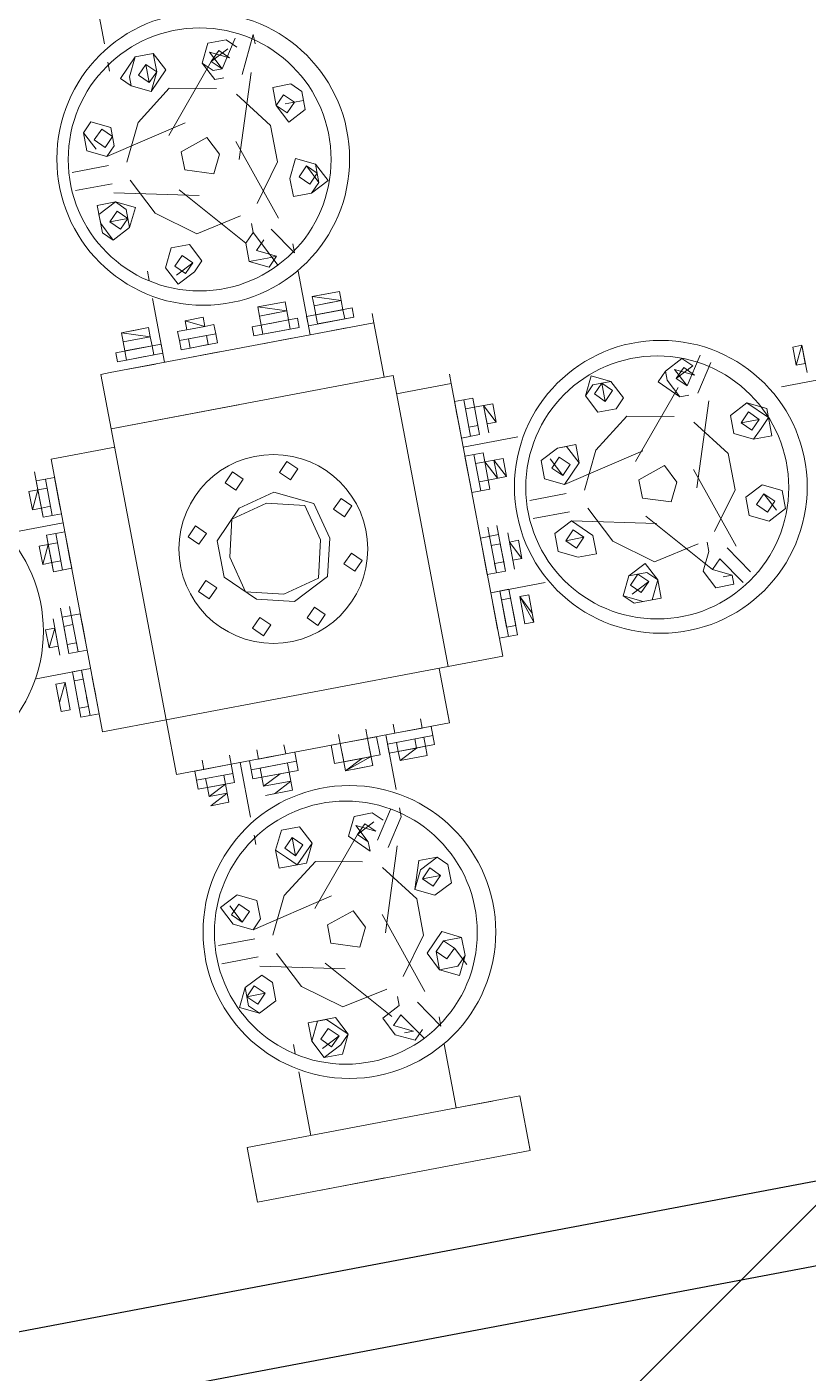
# Model space of a CAD drawing. Extents: x 407440 to 411585, y 6041728 to 6045069.
# Drawn here: x 410528.33 to 410533.18, y 6044318.08 to 6044326.43 of the extents above; entities that cross this region are included whole.
import ezdxf

# ---------------------------------------------------------------- set-up
doc = ezdxf.new("R2010")
doc.units = 0
doc.header["$LTSCALE"] = 5
doc.linetypes.add('foc-TIELINE', pattern=[1.875, 1.25, -0.625])
for name, color, linetype in [('P-BUFFER-PURPLE', 187, 'foc-TIELINE'), ('P-PROPOSED-EXISTING-H', 59, 'Continuous'), ('T-TIE', 201, 'foc-TIELINE')]:
    doc.layers.add(name, color=color, linetype=linetype)

# ---------------------------------------------------------------- blocks, each defined once
blk = doc.blocks.new('P-RIG-877')
at = {"layer": 'T-TIE', "linetype": 'ByBlock', "lineweight": 25}
for points in [[(-6.7507, 12.5829), (-6.0503, 12.5829), (-6.0503, 7.7036), (-6.0389, 7.7036), (-6.1192, 7.6806)], [(-6.7047, 12.5829), (-6.7047, 12.491), (-6.1537, 12.491), (-6.1537, 7.7495), (-6.0503, 7.7495)]]:
    blk.add_lwpolyline(points, dxfattribs=at)
at = {"layer": 'T-TIE', "linetype": 'ByBlock', "lineweight": 5}
for points in [[(-7.1295, 10.8608), (-7.1295, 10.9297)], [(-7.1755, 10.8952), (-7.1755, 10.8837), (-7.1525, 10.8837), (-7.1755, 10.8952), (-7.1525, 10.8952), (-7.1755, 10.8952), (-7.141, 10.8952)], [(-7.1525, 10.8837), (-7.1525, 10.8952)], [(-7.0032, 10.8378), (-7.0147, 10.8148), (-7.0032, 10.8378)], [(-7.0951, 10.8263), (-7.0951, 10.8034)], [(-6.9803, 10.8263), (-7.0032, 10.8148)], [(-7.1181, 10.8148), (-7.1066, 10.7919), (-7.1181, 10.8148)], [(-7.0836, 10.7919), (-7.0721, 10.8148), (-7.0836, 10.7919)], [(-7.1066, 10.7919), (-7.0836, 10.7919), (-7.1066, 10.7919)], [(-7.1869, 10.7689), (-7.1525, 10.746)], [(-7.1755, 10.7804), (-7.141, 10.7574)], [(-7.1295, 10.7689), (-7.0262, 10.7345)], [(-6.9688, 10.746), (-7.0147, 10.7804), (-7.0606, 10.7804), (-7.1066, 10.746)], [(-7.0492, 10.7345), (-6.9458, 10.7689)], [(-6.9114, 10.7804), (-6.9458, 10.7574)], [(-6.8999, 10.7689), (-6.9344, 10.746)], [(-7.1755, 10.7574), (-7.1869, 10.746), (-7.1755, 10.7574)], [(-7.1755, 10.7574), (-7.164, 10.7345)], [(-6.9114, 10.746), (-6.9114, 10.7574), (-6.8999, 10.7574), (-6.8999, 10.7345), (-6.8999, 10.7574)], [(-7.1869, 10.746), (-7.1755, 10.723), (-7.1869, 10.746)], [(-7.141, 10.7345), (-7.141, 10.746)], [(-7.0721, 10.6656), (-7.1525, 10.7345)], [(-7.1181, 10.723), (-7.1295, 10.6656), (-7.0951, 10.6197), (-7.0492, 10.5967)], [(-7.0262, 10.5967), (-6.9803, 10.6197), (-6.9458, 10.6656), (-6.9573, 10.723)], [(-6.9229, 10.7345), (-7.0032, 10.6656)], [(-6.9458, 10.7345), (-6.9573, 10.7345)], [(-7.0606, 10.5738), (-7.0836, 10.6771)], [(-6.9918, 10.6771), (-7.0147, 10.5738)], [(-7.1525, 10.6656), (-7.1755, 10.6541), (-7.1525, 10.6656)], [(-7.141, 10.6541), (-7.1525, 10.6656), (-7.141, 10.6541)], [(-7.141, 10.6312), (-7.141, 10.6541), (-7.141, 10.6312)], [(-6.9114, 10.6312), (-6.9229, 10.6541)], [(-7.1755, 10.6426), (-7.1525, 10.6426)], [(-7.0606, 10.5738), (-7.0836, 10.5967), (-7.0606, 10.5738)], [(-6.9918, 10.5967), (-7.0147, 10.5738), (-6.9918, 10.5967)], [(-6.9688, 10.5967), (-6.9918, 10.5967), (-6.9688, 10.5967)], [(-6.9918, 10.5623), (-6.9918, 10.5852)], [(-7.1066, 10.5738), (-7.0951, 10.5508), (-7.1066, 10.5738)], [(-7.0951, 10.5623), (-7.0721, 10.5738)], [(-7.0721, 10.5508), (-7.0606, 10.5738), (-7.0721, 10.5508)], [(-7.0492, 10.5278), (-7.0492, 10.5738)], [(-7.0262, 10.5278), (-7.0262, 10.5738)], [(-7.0951, 10.5508), (-7.0721, 10.5508), (-7.0951, 10.5508)], [(-7.1295, 10.4589), (-7.1295, 10.5278)], [(-6.8884, 10.4589), (-6.8884, 10.4819), (-6.9458, 10.4819), (-6.9458, 10.4589), (-6.9458, 10.5278)], [(-7.1525, 10.5049), (-7.1525, 10.4934), (-7.1755, 10.4934), (-7.1755, 10.4819), (-7.1525, 10.4819), (-7.141, 10.4819), (-7.141, 10.4589), (-7.1869, 10.4589), (-7.1869, 10.4819)], [(-7.141, 10.4934), (-7.1755, 10.4934), (-7.1525, 10.4934), (-7.1755, 10.4934), (-7.1525, 10.4934), (-7.1755, 10.4934), (-7.1525, 10.5049), (-7.1755, 10.5049), (-7.1755, 10.4934), (-7.1525, 10.4934)], [(-7.0836, 10.5049), (-7.1066, 10.5049), (-7.1066, 10.4819), (-7.0836, 10.4934), (-7.1066, 10.4934), (-7.0836, 10.4934), (-7.1066, 10.4934), (-7.0836, 10.5049), (-7.0836, 10.4819), (-7.1066, 10.4819), (-7.1181, 10.4819), (-7.0721, 10.4819), (-7.1066, 10.4819), (-7.1066, 10.4704)], [(-6.9229, 10.4934), (-6.8999, 10.4934), (-6.8999, 10.5049), (-6.9344, 10.5049), (-6.9344, 10.4934), (-6.8999, 10.4934), (-6.9344, 10.4934), (-6.8999, 10.4934)], [(-6.9114, 10.5049), (-6.9344, 10.4934), (-6.8999, 10.4934), (-6.9344, 10.4934), (-6.8999, 10.5049)], [(-7.0836, 10.4934), (-7.1066, 10.4934), (-7.0836, 10.4934)], [(-6.9688, 10.4934), (-7.0147, 10.4934)], [(-7.1755, 10.4819), (-7.1755, 10.4704), (-7.1869, 10.4704)], [(-7.1869, 10.4704), (-7.141, 10.4704), (-7.1869, 10.4704)], [(-7.141, 10.4704), (-7.1525, 10.4704), (-7.1525, 10.4819)], [(-7.0836, 10.4704), (-7.0836, 10.4819), (-7.0721, 10.4819), (-7.0721, 10.4589), (-7.1181, 10.4589), (-7.1181, 10.4819)], [(-7.1181, 10.4704), (-7.0721, 10.4704), (-7.1181, 10.4704)], [(-7.0721, 10.4819), (-7.1066, 10.4819)], [(-7.0262, 10.4704), (-7.0147, 10.4704), (-6.9688, 10.4704), (-6.9803, 10.4704), (-6.9803, 10.4819)], [(-7.0262, 10.4819), (-7.0147, 10.4819), (-6.9688, 10.4819), (-6.9803, 10.4819), (-7.0032, 10.4819), (-7.0032, 10.4704)], [(-7.0147, 10.4704), (-6.9688, 10.4704)], [(-6.9458, 10.4704), (-6.9344, 10.4704), (-6.9344, 10.4819), (-6.8999, 10.4819), (-6.9114, 10.4819), (-6.9344, 10.4819), (-6.9458, 10.4819)], [(-6.8884, 10.4704), (-6.9458, 10.4704), (-6.8999, 10.4704), (-6.9114, 10.4704)], [(-6.8999, 10.4819), (-6.8999, 10.4704)], [(-7.2099, 10.3901), (-7.2099, 10.4589), (-7.2214, 10.4589)], [(-7.2099, 10.4589), (-6.8655, 10.4589), (-6.8655, 10.3901)], [(-7.1755, 10.4589), (-7.1525, 10.4589)], [(-7.1181, 10.4589), (-7.1066, 10.4589), (-7.0836, 10.4589), (-7.0721, 10.4589)], [(-7.0032, 10.4589), (-6.9803, 10.4589)], [(-6.8999, 10.4589), (-6.9344, 10.4589), (-6.9114, 10.4589)], [(-7.2099, 10.0342), (-7.2099, 9.9538), (-6.877, 9.9538), (-6.8655, 9.9538), (-6.8655, 10.0342), (-6.8655, 10.3901), (-7.2329, 10.3901), (-7.2329, 10.0342)], [(-7.2329, 10.1949), (-7.2329, 10.0342), (-7.2329, 10.3901)], [(-7.3017, 10.3786), (-7.3132, 10.3786)], [(-6.8081, 10.3786), (-6.7966, 10.3786), (-6.7966, 10.0342), (-6.8655, 10.0342), (-7.2329, 10.0342), (-7.3017, 10.0342), (-7.3017, 10.0456), (-7.3017, 10.3786), (-7.2329, 10.3786)], [(-6.8655, 10.3786), (-6.7966, 10.3786)], [(-6.2685, 10.3786), (-6.257, 10.3786), (-6.257, 10.0342), (-6.3259, 10.0342), (-6.3259, 10.3786), (-6.257, 10.3786)], [(-7.4854, 10.3441), (-7.474, 10.3327), (-7.4854, 10.3556), (-7.5084, 10.3441), (-7.4854, 10.3441), (-7.5084, 10.3327)], [(-7.3132, 10.3556), (-7.3247, 10.3556), (-7.3247, 10.2982), (-7.3132, 10.2982), (-7.3132, 10.3556), (-7.3132, 10.3097), (-7.3247, 10.3097), (-7.3247, 10.3441), (-7.3132, 10.3441)], [(-6.7966, 10.3556), (-6.7736, 10.3556), (-6.7736, 10.2982), (-6.7966, 10.2982), (-6.7277, 10.2982)], [(-6.7851, 10.2982), (-6.7851, 10.3556)], [(-7.6002, 10.3441), (-7.6117, 10.3327), (-7.6002, 10.3441)], [(-7.5773, 10.3441), (-7.6002, 10.3441), (-7.5773, 10.3441)], [(-7.5888, 10.3441), (-7.5888, 10.3212)], [(-7.5658, 10.3212), (-7.5773, 10.3441), (-7.5658, 10.3212)], [(-7.5084, 10.3441), (-7.5199, 10.3212), (-7.5084, 10.3441)], [(-7.3362, 10.3327), (-7.3362, 10.3097), (-7.3362, 10.3441), (-7.3362, 10.3097), (-7.3362, 10.3441), (-7.3477, 10.3097), (-7.3477, 10.3441), (-7.3477, 10.3212)], [(-7.3477, 10.3441), (-7.3362, 10.3441), (-7.3247, 10.3441)], [(-7.3132, 10.3212), (-7.3132, 10.3441), (-7.3247, 10.3441), (-7.3247, 10.3212)], [(-7.3017, 10.3097), (-7.3017, 10.3441)], [(-6.8081, 10.3097), (-6.7966, 10.3097), (-6.7966, 10.3441), (-6.8081, 10.3441)], [(-6.7851, 10.3327), (-6.7736, 10.3327), (-6.7736, 10.3441), (-6.7851, 10.3441), (-6.7851, 10.3097), (-6.7736, 10.3097), (-6.7736, 10.3327), (-6.7622, 10.3097), (-6.7622, 10.3441), (-6.7622, 10.3097), (-6.7622, 10.3441), (-6.7622, 10.3097)], [(-6.7622, 10.3441), (-6.7622, 10.3097), (-6.7736, 10.3097), (-6.7851, 10.3097)], [(-6.7736, 10.3441), (-6.7736, 10.3097), (-6.7736, 10.3441)], [(-6.7622, 10.3441), (-6.7736, 10.3441), (-6.7622, 10.3441)], [(-6.7622, 10.3097), (-6.7622, 10.3441), (-6.7622, 10.3097)], [(-6.5096, 10.3441), (-6.5325, 10.3441), (-6.5096, 10.3441)], [(-6.4981, 10.3441), (-6.5211, 10.3327)], [(-6.3259, 10.3097), (-6.3259, 10.3441)], [(-7.6117, 10.3327), (-7.6117, 10.3097), (-7.6117, 10.3327)], [(-7.5888, 10.3097), (-7.5658, 10.3212), (-7.5888, 10.3097)], [(-7.5199, 10.3212), (-7.4969, 10.3097), (-7.5199, 10.3212)], [(-7.474, 10.3097), (-7.474, 10.3327), (-7.474, 10.3097)], [(-6.7966, 10.3327), (-6.7966, 10.3097)], [(-6.6129, 10.3327), (-6.6129, 10.3097)], [(-7.6117, 10.3097), (-7.5888, 10.3097), (-7.6117, 10.3097)], [(-7.4969, 10.3097), (-7.474, 10.3097), (-7.4969, 10.3097)], [(-7.3362, 10.3097), (-7.3247, 10.3097), (-7.3132, 10.3097)], [(-7.6691, 10.2982), (-7.6806, 10.2982), (-7.6347, 10.2753)], [(-7.6347, 10.2867), (-7.5314, 10.2523)], [(-7.474, 10.2638), (-7.5199, 10.2982), (-7.5658, 10.2982), (-7.6117, 10.2638)], [(-7.5543, 10.2523), (-7.451, 10.2867)], [(-7.4395, 10.2753), (-7.4051, 10.2982), (-7.4166, 10.2982)], [(-7.3821, 10.2982), (-7.3017, 10.2982)], [(-7.3132, 10.2867), (-7.3247, 10.2867), (-7.3247, 10.2293), (-7.3132, 10.2293), (-7.3132, 10.2867), (-7.3132, 10.2408)], [(-6.7047, 10.2982), (-6.6933, 10.2982), (-6.6588, 10.2753)], [(-6.7047, 10.2867), (-6.6703, 10.2638)], [(-6.6588, 10.2867), (-6.5555, 10.2523)], [(-6.4981, 10.2638), (-6.544, 10.2982), (-6.5899, 10.2982), (-6.6359, 10.2638)], [(-6.5785, 10.2523), (-6.4751, 10.2867)], [(-6.4407, 10.2982), (-6.4292, 10.2982), (-6.4637, 10.2753)], [(-6.4062, 10.2982), (-6.3259, 10.2982)], [(-7.6347, 10.2523), (-7.6347, 10.2408), (-7.6576, 10.2293), (-7.6462, 10.2408), (-7.6462, 10.2523), (-7.6806, 10.2753)], [(-7.6691, 10.2753), (-7.6806, 10.2638), (-7.6691, 10.2753)], [(-7.3936, 10.2753), (-7.4395, 10.2523), (-7.451, 10.2523)], [(-7.4051, 10.2638), (-7.4051, 10.2753)], [(-7.3132, 10.2523), (-7.3132, 10.2753), (-7.3247, 10.2753), (-7.3247, 10.2408), (-7.3132, 10.2408), (-7.3247, 10.2408), (-7.3362, 10.2408), (-7.3477, 10.2408)], [(-7.3362, 10.2638), (-7.3362, 10.2408), (-7.3362, 10.2753), (-7.3362, 10.2408), (-7.3362, 10.2753), (-7.3362, 10.2408), (-7.3362, 10.2753), (-7.3477, 10.2408), (-7.3477, 10.2753), (-7.3477, 10.2523)], [(-7.3477, 10.2753), (-7.3362, 10.2753), (-7.3247, 10.2753)], [(-7.3132, 10.2753), (-7.3247, 10.2753), (-7.3247, 10.2523)], [(-7.3017, 10.2408), (-7.3017, 10.2753)], [(-6.7622, 10.2753), (-6.7966, 10.2753), (-6.8081, 10.2753)], [(-6.7966, 10.2408), (-6.7966, 10.2753), (-6.7966, 10.2408)], [(-6.7736, 10.2638), (-6.7736, 10.2408), (-6.7736, 10.2753), (-6.7736, 10.2638), (-6.7622, 10.2408), (-6.7736, 10.2408), (-6.7736, 10.2753), (-6.7851, 10.2753)], [(-6.7622, 10.2523), (-6.7622, 10.2753), (-6.7622, 10.2408), (-6.7622, 10.2753), (-6.7622, 10.2408), (-6.7622, 10.2753), (-6.7622, 10.2408), (-6.7736, 10.2753)], [(-6.4292, 10.2523), (-6.4292, 10.2638), (-6.4407, 10.2408), (-6.4522, 10.2523), (-6.4177, 10.2753)], [(-6.4177, 10.2638), (-6.4292, 10.2753), (-6.4177, 10.2638)], [(-7.6691, 10.2638), (-7.6576, 10.2408), (-7.5773, 10.1719)], [(-7.4395, 10.2523), (-7.428, 10.2408), (-7.4395, 10.2523)], [(-6.7966, 10.2638), (-6.7966, 10.2408)], [(-6.7047, 10.2638), (-6.7047, 10.2408), (-6.7047, 10.2638)], [(-6.6014, 10.1719), (-6.6818, 10.2408), (-6.6933, 10.2638)], [(-6.6703, 10.2523), (-6.6818, 10.2408), (-6.6933, 10.2523), (-6.6818, 10.2638), (-6.6933, 10.2408), (-6.6703, 10.2523), (-6.6588, 10.2523)], [(-6.6818, 10.2293), (-6.6588, 10.2523), (-6.6818, 10.2293)], [(-6.4637, 10.2523), (-6.4751, 10.2523)], [(-6.4637, 10.2523), (-6.4522, 10.2293), (-6.4637, 10.2523)], [(-6.4522, 10.2523), (-6.4407, 10.2408), (-6.4292, 10.2638)], [(-6.4292, 10.2408), (-6.4177, 10.2638), (-6.4292, 10.2408)], [(-7.6232, 10.2408), (-7.6347, 10.1834), (-7.6002, 10.1375), (-7.5543, 10.1145)], [(-7.5314, 10.1145), (-7.4854, 10.1375), (-7.451, 10.1834), (-7.4625, 10.2408)], [(-7.428, 10.2408), (-7.5084, 10.1719)], [(-7.428, 10.2408), (-7.4051, 10.2408), (-7.428, 10.2408)], [(-6.7851, 10.2408), (-6.7736, 10.2408), (-6.7966, 10.2408), (-6.8081, 10.2408)], [(-6.7047, 10.2408), (-6.6818, 10.2293), (-6.7047, 10.2408)], [(-6.6473, 10.2408), (-6.6588, 10.1834), (-6.6244, 10.1375), (-6.5785, 10.1145)], [(-6.5555, 10.1145), (-6.5096, 10.1375), (-6.4751, 10.1834), (-6.4866, 10.2408)], [(-6.4522, 10.2408), (-6.5325, 10.1719)], [(-6.4522, 10.2293), (-6.4292, 10.2408), (-6.4522, 10.2293)], [(-7.5658, 10.0916), (-7.5888, 10.1949)], [(-7.4969, 10.1949), (-7.5199, 10.0916)], [(-6.5899, 10.0916), (-6.6129, 10.1949)], [(-6.5211, 10.1949), (-6.544, 10.0916)], [(-6.257, 10.1949), (-6.257, 10.1145)], [(-7.6806, 10.1719), (-7.6806, 10.149), (-7.6806, 10.1719)], [(-7.4051, 10.1719), (-7.4166, 10.1834), (-7.4051, 10.1719)], [(-7.4051, 10.149), (-7.4166, 10.1719)], [(-7.3247, 10.1375), (-7.3132, 10.1375), (-7.3247, 10.1375), (-7.3362, 10.1375), (-7.3362, 10.1719), (-7.3362, 10.149), (-7.3362, 10.1719), (-7.3362, 10.149), (-7.3362, 10.1719), (-7.3477, 10.149), (-7.3477, 10.1719), (-7.3477, 10.149), (-7.3477, 10.1719), (-7.3362, 10.1719), (-7.3362, 10.1834), (-7.3247, 10.1834), (-7.3132, 10.1834), (-7.3247, 10.1834)], [(-7.3132, 10.1834), (-7.3132, 10.1375), (-7.3132, 10.1834)], [(-7.3017, 10.1375), (-7.3017, 10.1834)], [(-6.8081, 10.1375), (-6.7966, 10.1375), (-6.7966, 10.1719), (-6.7966, 10.149)], [(-6.7966, 10.1719), (-6.8081, 10.1719)], [(-6.7966, 10.1834), (-6.7736, 10.1834), (-6.7736, 10.126), (-6.7966, 10.126)], [(-6.7851, 10.126), (-6.7851, 10.1834), (-6.7851, 10.1375), (-6.7736, 10.1375)], [(-6.7736, 10.1719), (-6.7851, 10.1719)], [(-6.7507, 10.1375), (-6.7507, 10.1719), (-6.7736, 10.1719), (-6.7736, 10.149)], [(-6.7736, 10.1604), (-6.7622, 10.1375), (-6.7622, 10.1719), (-6.7507, 10.149)], [(-6.7736, 10.1719), (-6.7736, 10.1375), (-6.7736, 10.1719)], [(-6.6818, 10.1834), (-6.7047, 10.1719), (-6.6818, 10.1834)], [(-6.4292, 10.149), (-6.4407, 10.1719)], [(-7.6691, 10.1604), (-7.6462, 10.1604)], [(-6.6933, 10.1604), (-6.6703, 10.1604)], [(-7.3477, 10.149), (-7.3362, 10.149)], [(-6.7622, 10.1375), (-6.7736, 10.1375), (-6.7851, 10.1375)], [(-6.7047, 10.149), (-6.6818, 10.1375), (-6.7047, 10.149)], [(-7.7725, 10.0571), (-7.7495, 10.0571), (-7.7495, 10.1145), (-7.7725, 10.1145), (-7.7036, 10.1145)], [(-7.6806, 10.1145), (-7.6691, 10.1145)], [(-7.6002, 10.103), (-7.6117, 10.0801), (-7.6002, 10.103)], [(-7.5773, 10.103), (-7.6002, 10.103), (-7.5773, 10.103)], [(-7.4854, 10.0801), (-7.4854, 10.103)], [(-7.4625, 10.0801), (-7.474, 10.103), (-7.4625, 10.0801)], [(-7.4051, 10.1145), (-7.4166, 10.1145)], [(-7.3821, 10.1145), (-7.3017, 10.1145)], [(-7.3132, 10.0916), (-7.3132, 10.0686), (-7.3247, 10.0686), (-7.3362, 10.0686), (-7.3362, 10.103), (-7.3477, 10.0686), (-7.3477, 10.103), (-7.3477, 10.0801)], [(-7.3247, 10.0916), (-7.3247, 10.0686), (-7.3247, 10.103), (-7.3362, 10.103), (-7.3362, 10.0686), (-7.3362, 10.0916), (-7.3362, 10.103), (-7.3477, 10.103), (-7.3477, 10.0686), (-7.3362, 10.0686)], [(-7.3362, 10.0686), (-7.3362, 10.103), (-7.3362, 10.0686)], [(-7.3132, 10.103), (-7.3247, 10.103), (-7.3132, 10.103), (-7.3132, 10.0686), (-7.3247, 10.0686)], [(-7.3017, 10.0686), (-7.3017, 10.103)], [(-6.7622, 10.0686), (-6.7736, 10.0686), (-6.7736, 10.103), (-6.7736, 10.0571), (-6.7966, 10.0571), (-6.7966, 10.103), (-6.8081, 10.103)], [(-6.7966, 10.1145), (-6.7277, 10.1145)], [(-6.7966, 10.103), (-6.7736, 10.103), (-6.7851, 10.103)], [(-6.7851, 10.0916), (-6.7736, 10.0916), (-6.7736, 10.0686), (-6.7851, 10.0686), (-6.7736, 10.0686), (-6.7736, 10.103), (-6.7736, 10.0916)], [(-6.6933, 10.1145), (-6.7047, 10.1145)], [(-6.5899, 10.0916), (-6.6014, 10.103), (-6.5899, 10.0916)], [(-6.5211, 10.103), (-6.5325, 10.0916), (-6.5211, 10.103)], [(-6.4981, 10.103), (-6.5211, 10.103), (-6.4981, 10.103)], [(-6.4292, 10.1145), (-6.4407, 10.1145)], [(-6.4062, 10.1145), (-6.3259, 10.1145)], [(-7.5543, 10.0456), (-7.5543, 10.0916)], [(-7.5314, 10.0456), (-7.5314, 10.0916)], [(-6.7966, 10.0916), (-6.7966, 10.0686), (-6.8081, 10.0686)], [(-6.6014, 10.0686), (-6.5899, 10.0916), (-6.6014, 10.0686)], [(-6.5785, 10.0456), (-6.5785, 10.0916)], [(-6.5555, 10.0456), (-6.5555, 10.0916)], [(-6.5325, 10.0916), (-6.5211, 10.0686), (-6.5325, 10.0916)], [(-6.5096, 10.0686), (-6.5096, 10.0916)], [(-7.6117, 10.0801), (-7.6002, 10.0686), (-7.6117, 10.0801)], [(-7.6002, 10.0686), (-7.5773, 10.0801)], [(-7.6002, 10.0686), (-7.5773, 10.0686), (-7.6002, 10.0686)], [(-6.6359, 10.0801), (-6.6244, 10.0571), (-6.6359, 10.0801)], [(-6.6244, 10.0686), (-6.6014, 10.0801)], [(-6.6244, 10.0571), (-6.6014, 10.0686), (-6.6244, 10.0571)], [(-6.257, 10.0342), (-6.2685, 10.0342)], [(-7.1755, 9.9423), (-7.1755, 9.9308), (-7.141, 9.9308), (-7.1869, 9.9308), (-7.1755, 9.9308), (-7.1525, 9.9308), (-7.141, 9.9308), (-7.141, 9.9538), (-7.1869, 9.9538), (-7.1869, 9.9308), (-7.1984, 9.9308)], [(-7.141, 9.9538), (-7.1525, 9.9538), (-7.1755, 9.9538), (-7.1869, 9.9538)], [(-7.1295, 9.9538), (-7.1295, 9.8849)], [(-7.1066, 9.9423), (-7.1066, 9.9308), (-7.0721, 9.9308), (-7.1181, 9.9308), (-7.1066, 9.9308), (-7.0836, 9.9308), (-7.0721, 9.9308), (-7.0721, 9.9538)], [(-7.1181, 9.9538), (-7.1066, 9.9538), (-7.0836, 9.9538), (-7.0721, 9.9538), (-7.1181, 9.9538), (-7.1181, 9.9308)], [(-7.0032, 9.9423), (-7.0032, 9.9308), (-6.9803, 9.9308), (-6.9688, 9.9308), (-6.9688, 9.9538), (-7.0147, 9.9538), (-7.0147, 9.9308), (-7.0262, 9.9308)], [(-6.9803, 9.9538), (-7.0032, 9.9538)], [(-6.9458, 9.9423), (-6.9344, 9.9423), (-6.9344, 9.9308), (-6.9114, 9.9308), (-6.8999, 9.9308), (-6.9344, 9.9308), (-6.9458, 9.9308), (-6.9458, 9.9538), (-6.9458, 9.8849)], [(-6.9458, 9.9308), (-6.8884, 9.9308), (-6.8884, 9.9538)], [(-6.8999, 9.9538), (-6.9344, 9.9538), (-6.9114, 9.9538)], [(-7.1869, 9.9423), (-7.141, 9.9423), (-7.1869, 9.9423)], [(-7.1525, 9.9194), (-7.1755, 9.9194), (-7.1525, 9.9194), (-7.1755, 9.9194), (-7.1525, 9.9194), (-7.1755, 9.9308), (-7.1755, 9.9194), (-7.1525, 9.9194), (-7.1525, 9.9308), (-7.1525, 9.9423)], [(-7.1181, 9.9423), (-7.0721, 9.9423), (-7.1181, 9.9423)], [(-7.1066, 9.9308), (-7.1066, 9.9194), (-7.0836, 9.9194), (-7.1066, 9.9194), (-7.0836, 9.9194), (-7.0836, 9.9308), (-7.0836, 9.9423)], [(-7.0147, 9.9423), (-7.0262, 9.9423)], [(-6.9688, 9.9423), (-7.0147, 9.9423), (-6.9688, 9.9423)], [(-6.9803, 9.9308), (-6.9803, 9.9423), (-6.9688, 9.9423)], [(-6.8999, 9.9308), (-6.8999, 9.9423), (-6.9458, 9.9423), (-6.8884, 9.9423)], [(-6.8999, 9.9423), (-6.9114, 9.9423)], [(-7.1755, 9.9194), (-7.1755, 9.9308), (-7.141, 9.9308)], [(-7.1525, 9.9194), (-7.1755, 9.9194), (-7.1525, 9.9194)], [(-7.0836, 9.9194), (-7.1066, 9.9194), (-7.0836, 9.9194), (-7.1066, 9.9194), (-7.0836, 9.9194), (-7.1066, 9.9308), (-7.0721, 9.9308)], [(-6.9688, 9.9308), (-7.0147, 9.9308), (-6.9688, 9.9308)], [(-7.0147, 9.9194), (-6.9803, 9.9194), (-7.0032, 9.9194), (-7.0032, 9.9079), (-6.9803, 9.9079), (-7.0032, 9.9194), (-6.9803, 9.9194), (-7.0032, 9.9194), (-6.9803, 9.9194), (-7.0032, 9.9194), (-6.9688, 9.9194)], [(-6.9803, 9.9079), (-6.9803, 9.9194)], [(-6.9229, 9.9194), (-6.8999, 9.9194), (-6.9344, 9.9194), (-6.8999, 9.9194), (-6.8999, 9.9079), (-6.9344, 9.9079), (-6.9344, 9.9194), (-6.8999, 9.9194), (-6.9344, 9.9194), (-6.8999, 9.9194), (-6.9344, 9.9194), (-6.9114, 9.9079)]]:
    blk.add_lwpolyline(points, dxfattribs=at)
for points in [[(-7.1755, 10.8952), (-7.1525, 10.8952), (-7.1755, 10.8952), (-7.1525, 10.8952)], [(-7.1066, 10.8378), (-7.0721, 10.8378), (-7.0721, 10.8148), (-7.0836, 10.8263), (-7.0951, 10.8378), (-7.1181, 10.8148)], [(-6.9688, 10.8148), (-6.9803, 10.8378), (-7.0032, 10.8378), (-6.9803, 10.8378), (-6.9688, 10.8148), (-6.9803, 10.7919)], [(-7.0951, 10.8263), (-7.1066, 10.8148), (-7.0951, 10.8034), (-7.0836, 10.8148)], [(-7.0951, 10.8263), (-7.1066, 10.8148), (-7.0951, 10.8034), (-7.0836, 10.8148)], [(-6.9918, 10.8263), (-7.0032, 10.8148), (-6.9918, 10.8034), (-6.9803, 10.8148)], [(-6.9918, 10.8263), (-7.0032, 10.8148), (-6.9918, 10.8034), (-6.9803, 10.8148)], [(-7.0032, 10.7919), (-6.9803, 10.7919), (-7.0032, 10.7919), (-7.0147, 10.8148)], [(-7.1525, 10.746), (-7.1755, 10.7345), (-7.164, 10.7574), (-7.1755, 10.746), (-7.164, 10.7345)], [(-6.9114, 10.7574), (-6.9229, 10.7345), (-6.9344, 10.746), (-6.9229, 10.7345)], [(-7.164, 10.7115), (-7.1755, 10.723), (-7.164, 10.723), (-7.141, 10.7345)], [(-6.9458, 10.7345), (-6.9229, 10.723), (-6.8999, 10.7345), (-6.9229, 10.723)], [(-7.0377, 10.7115), (-7.0606, 10.7), (-7.0492, 10.6656), (-7.0262, 10.6656), (-7.0147, 10.7)], [(-7.1755, 10.6312), (-7.164, 10.6197), (-7.141, 10.6312), (-7.164, 10.6197), (-7.1869, 10.6312), (-7.1755, 10.6541)], [(-7.164, 10.6541), (-7.1755, 10.6426), (-7.164, 10.6312), (-7.1525, 10.6426)], [(-7.164, 10.6541), (-7.1755, 10.6426), (-7.164, 10.6312), (-7.1525, 10.6426)], [(-6.9344, 10.6541), (-6.9344, 10.6312), (-6.9458, 10.6541), (-6.9229, 10.6656)], [(-6.8999, 10.6312), (-6.8999, 10.6656), (-6.9229, 10.6656), (-6.8999, 10.6541), (-6.8999, 10.6426), (-6.9114, 10.6197), (-6.9344, 10.6312), (-6.9114, 10.6197)], [(-6.9229, 10.6541), (-6.9344, 10.6426), (-6.9229, 10.6312), (-6.9114, 10.6426)], [(-6.9229, 10.6541), (-6.9344, 10.6426), (-6.9229, 10.6312), (-6.9114, 10.6426)], [(-7.1066, 10.5852), (-7.1066, 10.5738), (-7.1066, 10.5967), (-7.0836, 10.5967)], [(-7.0836, 10.5852), (-7.0951, 10.5738), (-7.0836, 10.5623), (-7.0721, 10.5738)], [(-7.0836, 10.5852), (-7.0951, 10.5738), (-7.0836, 10.5623), (-7.0721, 10.5738)], [(-6.9918, 10.5852), (-7.0032, 10.5738), (-6.9918, 10.5623), (-6.9803, 10.5738)], [(-6.9918, 10.5852), (-7.0032, 10.5738), (-6.9918, 10.5623), (-6.9803, 10.5738)], [(-6.9688, 10.5967), (-6.9688, 10.5738)], [(-6.9803, 10.5508), (-6.9688, 10.5738), (-6.9803, 10.5508), (-7.0032, 10.5508), (-7.0147, 10.5738), (-7.0032, 10.5508)], [(-6.9803, 10.4934), (-7.0032, 10.4934), (-6.9803, 10.5049), (-7.0032, 10.5049), (-7.0032, 10.4934), (-6.9803, 10.4934), (-7.0032, 10.4934), (-6.9803, 10.4934), (-6.9803, 10.5049), (-7.0032, 10.4934)], [(-7.1869, 10.4819), (-7.141, 10.4819), (-7.1755, 10.4819)], [(-7.0147, 10.4589), (-7.0147, 10.4819), (-6.9688, 10.4819), (-6.9688, 10.4589)], [(-7.4969, 10.3441), (-7.5084, 10.3327), (-7.4969, 10.3212), (-7.4854, 10.3327)], [(-7.4969, 10.3441), (-7.5084, 10.3327), (-7.4969, 10.3212), (-7.4854, 10.3327)], [(-7.3362, 10.3097), (-7.3477, 10.3097), (-7.3362, 10.3441)], [(-6.6244, 10.3441), (-6.6359, 10.3327), (-6.6244, 10.3441), (-6.6014, 10.3441), (-6.5899, 10.3212), (-6.6014, 10.3441)], [(-6.5211, 10.2982), (-6.4981, 10.3097), (-6.5211, 10.3097), (-6.5325, 10.3212), (-6.5325, 10.3441), (-6.544, 10.3212)], [(-6.4981, 10.3327), (-6.5096, 10.3441), (-6.4866, 10.3327), (-6.4981, 10.3097)], [(-7.5888, 10.3327), (-7.6002, 10.3212), (-7.5888, 10.3097), (-7.5773, 10.3212)], [(-7.5888, 10.3327), (-7.6002, 10.3212), (-7.5888, 10.3097), (-7.5773, 10.3212)], [(-6.6359, 10.3097), (-6.6359, 10.3327), (-6.6244, 10.3097), (-6.6014, 10.2982), (-6.5899, 10.3212), (-6.6014, 10.2982)], [(-6.6129, 10.3327), (-6.6244, 10.3212), (-6.6129, 10.3097), (-6.6014, 10.3212)], [(-6.6129, 10.3327), (-6.6244, 10.3212), (-6.6129, 10.3097), (-6.6014, 10.3212)], [(-6.5211, 10.3327), (-6.5325, 10.3212), (-6.5211, 10.3097), (-6.5096, 10.3212)], [(-6.5211, 10.3327), (-6.5325, 10.3212), (-6.5211, 10.3097), (-6.5096, 10.3212)], [(-7.0836, 10.3097), (-7.0951, 10.2982), (-7.0836, 10.2867), (-7.0721, 10.2982)], [(-7.0147, 10.3097), (-7.0262, 10.2982), (-7.0147, 10.2867), (-7.0032, 10.2982)], [(-6.7736, 10.2293), (-6.7736, 10.2867), (-6.7966, 10.2867), (-6.7966, 10.2293)], [(-7.4051, 10.2753), (-7.4166, 10.2523), (-7.428, 10.2638), (-7.4166, 10.2523)], [(-7.4051, 10.2638), (-7.4051, 10.2753), (-7.3936, 10.2638), (-7.4051, 10.2408)], [(-7.0492, 10.2753), (-7.0951, 10.2638), (-7.1181, 10.2178), (-7.1066, 10.1719), (-7.0721, 10.1375), (-7.0262, 10.1375), (-6.9918, 10.1719), (-6.9803, 10.2178), (-7.0032, 10.2638)], [(-7.0492, 10.2753), (-7.0951, 10.2638), (-7.1181, 10.2178), (-7.1066, 10.1719), (-7.0721, 10.1375), (-7.0262, 10.1375), (-6.9918, 10.1719), (-6.9803, 10.2178), (-7.0032, 10.2638)], [(-6.7047, 10.2638), (-6.6933, 10.2753)], [(-7.6806, 10.2408), (-7.6576, 10.2293), (-7.6806, 10.2408), (-7.6806, 10.2638)], [(-7.6462, 10.2523), (-7.6576, 10.2408), (-7.6691, 10.2523), (-7.6576, 10.2638), (-7.6691, 10.2408)], [(-7.141, 10.2523), (-7.1525, 10.2408), (-7.141, 10.2293), (-7.1295, 10.2408)], [(-7.0492, 10.2638), (-7.0951, 10.2523), (-7.1066, 10.2064), (-7.0951, 10.1604), (-7.0492, 10.149), (-7.0032, 10.1604), (-6.9918, 10.2064), (-7.0032, 10.2523)], [(-6.9573, 10.2523), (-6.9688, 10.2408), (-6.9573, 10.2293), (-6.9458, 10.2408)], [(-7.5428, 10.2293), (-7.5658, 10.2178), (-7.5543, 10.1834), (-7.5314, 10.1834), (-7.5199, 10.2178)], [(-6.567, 10.2293), (-6.5899, 10.2178), (-6.5785, 10.1834), (-6.5555, 10.1834), (-6.544, 10.2178)], [(-7.6576, 10.1834), (-7.6347, 10.1604), (-7.6576, 10.1719), (-7.6806, 10.1719)], [(-7.6576, 10.1719), (-7.6691, 10.1604), (-7.6576, 10.149), (-7.6462, 10.1604)], [(-7.6576, 10.1719), (-7.6691, 10.1604), (-7.6576, 10.149), (-7.6462, 10.1604)], [(-7.3936, 10.149), (-7.4166, 10.1375), (-7.4395, 10.149), (-7.4395, 10.1719), (-7.4166, 10.1834), (-7.4395, 10.1719), (-7.4395, 10.149), (-7.4166, 10.1375), (-7.3936, 10.149), (-7.4051, 10.1719)], [(-7.4166, 10.1719), (-7.428, 10.1604), (-7.4166, 10.149), (-7.4051, 10.1604)], [(-7.4166, 10.1719), (-7.428, 10.1604), (-7.4166, 10.149), (-7.4051, 10.1604)], [(-7.3247, 10.1834), (-7.3247, 10.1375)], [(-7.3132, 10.1719), (-7.3247, 10.1719), (-7.3247, 10.149), (-7.3132, 10.149)], [(-7.141, 10.1834), (-7.1525, 10.1719), (-7.141, 10.1604), (-7.1295, 10.1719)], [(-6.9573, 10.1834), (-6.9688, 10.1719), (-6.9573, 10.1604), (-6.9458, 10.1719)], [(-6.7851, 10.1719), (-6.7736, 10.1719)], [(-6.7622, 10.1375), (-6.7622, 10.1719), (-6.7622, 10.1375), (-6.7622, 10.1719)], [(-6.7047, 10.149), (-6.7047, 10.1719)], [(-6.6818, 10.1719), (-6.6933, 10.1604), (-6.6818, 10.149), (-6.6703, 10.1604)], [(-6.6818, 10.1719), (-6.6933, 10.1604), (-6.6818, 10.149), (-6.6703, 10.1604)], [(-6.6588, 10.1604), (-6.6703, 10.149), (-6.6818, 10.1375), (-6.6588, 10.1375), (-6.6588, 10.1719), (-6.6818, 10.1834)], [(-6.4637, 10.149), (-6.4637, 10.1604), (-6.4407, 10.1834), (-6.4637, 10.1719), (-6.4637, 10.1375), (-6.4407, 10.1375), (-6.4177, 10.149), (-6.4407, 10.1375)], [(-6.4407, 10.1719), (-6.4522, 10.1604), (-6.4407, 10.149), (-6.4292, 10.1604)], [(-6.4407, 10.1719), (-6.4522, 10.1604), (-6.4407, 10.149), (-6.4292, 10.1604)], [(-6.4177, 10.1719), (-6.4177, 10.149), (-6.4292, 10.1719), (-6.4407, 10.1834)], [(-7.6462, 10.1375), (-7.6347, 10.1604), (-7.6462, 10.1375), (-7.6576, 10.126), (-7.6806, 10.149), (-7.6576, 10.1375)], [(-7.0836, 10.126), (-7.0951, 10.1145), (-7.0836, 10.103), (-7.0721, 10.1145)], [(-7.0147, 10.126), (-7.0262, 10.1145), (-7.0147, 10.103), (-7.0032, 10.1145)], [(-7.5888, 10.103), (-7.6002, 10.0916), (-7.5888, 10.0801), (-7.5773, 10.0916)], [(-7.5888, 10.103), (-7.6002, 10.0916), (-7.5888, 10.0801), (-7.5773, 10.0916)], [(-7.5658, 10.0916), (-7.5773, 10.103), (-7.5658, 10.0916), (-7.5773, 10.0686)], [(-7.4969, 10.1145), (-7.474, 10.103), (-7.4969, 10.103), (-7.5084, 10.0916)], [(-7.4854, 10.103), (-7.4969, 10.0916), (-7.4854, 10.0801), (-7.474, 10.0916)], [(-7.4854, 10.103), (-7.4969, 10.0916), (-7.4854, 10.0801), (-7.474, 10.0916)], [(-7.3132, 10.1145), (-7.3247, 10.1145), (-7.3247, 10.0571), (-7.3132, 10.0571)], [(-6.7851, 10.103), (-6.7851, 10.0571)], [(-6.6244, 10.103), (-6.6014, 10.103), (-6.6244, 10.103), (-6.6359, 10.0801)], [(-6.4866, 10.0801), (-6.4981, 10.103), (-6.4866, 10.0801), (-6.4981, 10.0571), (-6.5211, 10.0686), (-6.4981, 10.0686)], [(-7.4854, 10.0686), (-7.4969, 10.0686), (-7.5084, 10.0916), (-7.5084, 10.0686), (-7.474, 10.0686), (-7.4625, 10.0801)], [(-6.7736, 10.0916), (-6.7507, 10.0916), (-6.7507, 10.0686), (-6.7622, 10.0916), (-6.7622, 10.0686)], [(-6.7622, 10.0686), (-6.7622, 10.0916), (-6.7622, 10.0686), (-6.7622, 10.0916)], [(-6.6129, 10.0916), (-6.6244, 10.0801), (-6.6129, 10.0686), (-6.6014, 10.0801)], [(-6.6129, 10.0916), (-6.6244, 10.0801), (-6.6129, 10.0686), (-6.6014, 10.0801)], [(-6.5096, 10.0916), (-6.5211, 10.0801), (-6.5096, 10.0686), (-6.4981, 10.0801)], [(-6.5096, 10.0916), (-6.5211, 10.0801), (-6.5096, 10.0686), (-6.4981, 10.0801)]]:
    blk.add_lwpolyline(points, close=True, dxfattribs=at)
for centre, radius in [((-7.0356, 10.6907), 0.1816), ((-7.0356, 10.6862), 0.1631), ((-7.0356, 10.6862), 0.1631), ((-7.5407, 10.2085), 0.1816), ((-6.5649, 10.2085), 0.1816), ((-7.5408, 10.204), 0.1631), ((-7.5408, 10.204), 0.1631), ((-6.5649, 10.204), 0.1631), ((-6.5649, 10.204), 0.1631), ((-7.0492, 10.2041), 0.1171), ((-7.0356, 9.7263), 0.1816)]:
    blk.add_circle(centre, radius, dxfattribs=at)

msp = doc.modelspace()

# ---------------------------------------------------------------- hatches: boundary and pattern name
at = {"layer": 'P-PROPOSED-EXISTING-H'}
h = msp.add_hatch(dxfattribs=at)
h.set_pattern_fill('ANSI31', color=256, scale=3.498392, style=0)
h.set_pattern_definition([(45, (-102.852, 2739.382), (-7.854113246, 7.854113246), [])])
edge = h.paths.add_edge_path()
edge.add_line((410849.5655, 6043843.7666), (410381.5806, 6043755.2579))
edge.add_line((410381.5806, 6043755.2579), (409934.7116, 6043670.7427))
edge.add_line((409934.7116, 6043670.7427), (409814.1057, 6044308.4396))
edge.add_line((409814.1057, 6044308.4396), (410263.9451, 6044377.3752))
edge.add_line((410263.9451, 6044377.3752), (410794.8504, 6044458.7336))
edge.add_line((410794.8504, 6044458.7336), (411169.2731, 6044565.4105))
edge.add_line((411169.2731, 6044565.4105), (411290.0016, 6043927.0651))
edge.add_line((411290.0016, 6043927.0651), (411039.0674, 6043879.6066))
edge.add_arc((410922.4027, 6043977.5543), 152.33, 241.435078, 319.984322, ccw=False)

# ---------------------------------------------------------------- linework, layer by layer
at = {"layer": 'P-BUFFER-PURPLE'}
msp.add_circle((410670.3161, 6044396.422, -0.1066), 250.4343, dxfattribs=at)

# ---------------------------------------------------------------- block references
at = {"layer": 'T-TIE', "linetype": 'ByBlock', "xscale": 4.999999999955019, "yscale": 4.999999999955019, "zscale": 4.999999999955019, "rotation": 280.7096999997605}
msp.add_blockref('P-RIG-877', (410486.2804, 6044279.077), dxfattribs=at)

doc.saveas('drawing.dxf')
